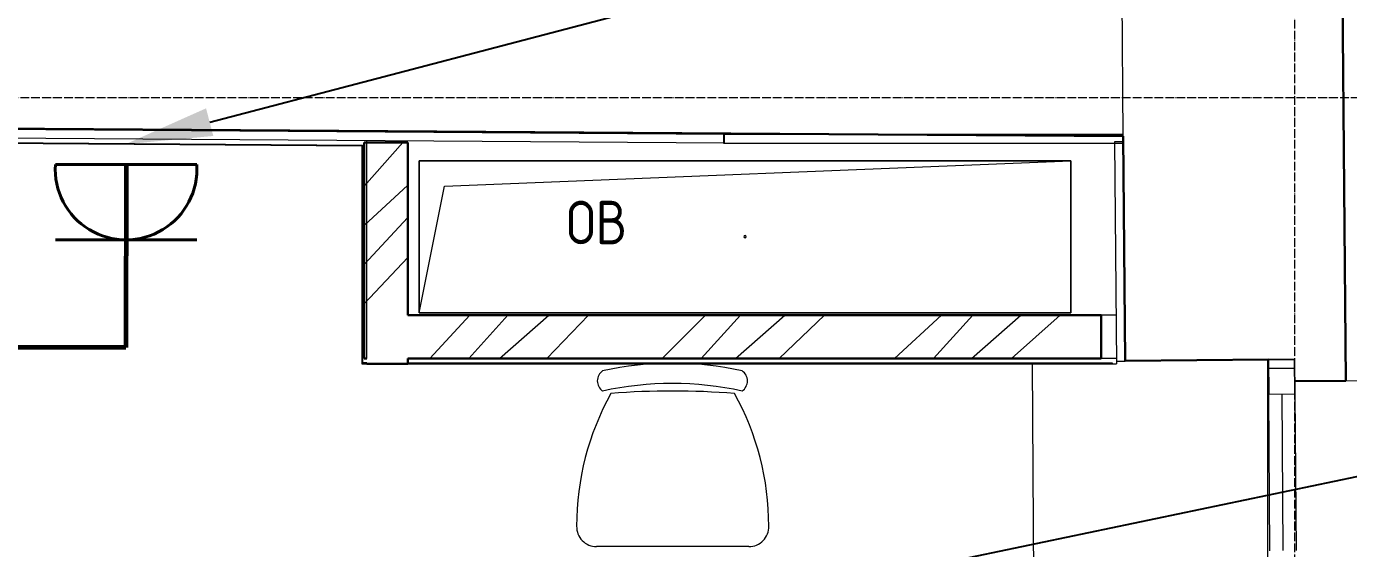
# Model space of a CAD drawing. Header units: millimetres. Extents: x -32 to 417638015, y -35 to 175284279.
# Drawn here: x 417443099 to 417446141, y 175267292 to 175268493 of the extents above; entities that cross this region are included whole.
import ezdxf
from ezdxf import colors
from ezdxf.entities.mleader import LeaderData, LeaderLine
from ezdxf.math import Vec2, Vec3

# ---------------------------------------------------------------- set-up
doc = ezdxf.new("R2010")
doc.units = ezdxf.units.MM
doc.linetypes.add('ADSK_Линия сетки', pattern=[25, 20, -2.5, 0, -2.5])
for name, color, linetype, lineweight in [('_ Окна', 7, 'Continuous', 9), ('_ЭМ_гофра', 5, 'Continuous', 60), ('Аннотация', 7, 'Continuous', 18), ('Обобщенные модели', 7, 'Continuous', 18), ('Окна', 7, 'Continuous', 9), ('Оси', 253, 'Continuous', 9), ('Перекрытие', 7, 'Continuous', 18), ('Стены несущие', 7, 'Continuous', 30), ('Стены отделка', 7, 'Continuous', 30), ('Стены штриховка', 7, 'Continuous', 9), ('ТХ_Задание ЭОМ_СС', 6, 'Continuous', 0), ('ШТРИХОВКА', 252, 'Continuous', 15), ('ЭМ', 5, 'Continuous', 40)]:
    doc.layers.add(name, color=color, linetype=linetype, lineweight=lineweight)
doc.layers.add('_ЭМ_Надписи', color=7, linetype='Continuous')
doc.styles.add('GOST Common_4', font='GOST_Common.ttf', dxfattribs={"width": 0.9, "height": 199.9999999999999})
doc.styles.add('ЭОМ', font='isocpeur.ttf', dxfattribs={"width": 0.85, "height": 250})
pattern_1 = [(45, (591.9394108331762, 243.9018102923292), (-269.4076836320746, 269.4076836320746), []), (45, (681.7420108331135, 243.9018102923292), (-269.4076836320746, 269.4076836320746), []), (45, (771.5446108331671, 243.9018102923292), (-269.4076836320746, 269.4076836320746), []), (45, (861.3474108331138, 243.9018102923292), (-269.4076836320746, 269.4076836320746), [])]

# ---------------------------------------------------------------- blocks, each defined once
blk = doc.blocks.new('_ЭМ_ТХ2_4 Этаж')
at = {"color": 8, "linetype": 'Continuous'}
blk.add_line((60508.56806507717, 35602.00056110331), (60158.40876783208, 35601.99978071926), dxfattribs=at)
for centre, radius, start, end in [((60188.12768409411, 35983.14660626845), 28.12280751992465, 124.2903576855893, 235.7099276963312), ((60332.77583077461, 35276.30025551756), 747.513796195355, 77.60222768593225, 102.3980076949862), ((60477.42082682029, 35983.14725100281), 28.12327221800077, 304.2917276955565, 55.70852768985836), ((60332.7759343396, 35229.83044751696), 747.5137961953541, 77.60222768593225, 102.3980076949862), ((60736.88574120552, 35650.47419136812), 624.4533800444576, 150.8941076975702, 180.1220276916748), ((60332.77823394215, 34197.99624275169), 1761.918570076577, 85.3453776890668, 94.60617768601908), ((59930.08158168911, 35650.46937274266), 624.4633710530686, 359.8785276893361, 29.09322769185705), ((60157.81617657309, 35647.41146987106), 45.41580305043151, 177.8133626974437, 270.7481276891794), ((60509.16277741209, 35647.41248525033), 45.41608186922893, 269.2521276909377, 2.186527692921423)]:
    blk.add_arc(centre, radius, start, end, dxfattribs=at)
blk = doc.blocks.new('План 4 этажа')
at = {"layer": 'Стены штриховка', "lineweight": 9}
h = blk.add_hatch(dxfattribs=at)
h.set_pattern_fill('ANSI34', color=8, scale=20)
h.set_pattern_definition(pattern_1)
h.paths.add_polyline_path([(53721.2353606408, 36261.69578502269), (53815.2353606408, 36261.69578502269), (53815.2353606408, 36770.48210109997), (53715.2353606408, 36770.48210109997), (53715.2353606408, 36273.69578502269), (53721.2353606408, 36273.69578502269), (53721.2353606408, 36263.69578502269)])
h = blk.add_hatch(dxfattribs=at)
h.set_pattern_fill('ANSI34', color=8, scale=20)
h.set_pattern_definition(pattern_1)
h.paths.add_polyline_path([(55257.24961762747, 36273.69578502269), (55411.08170272736, 36273.69578502269), (55411.08170272736, 36373.69578502269), (53815.2353606408, 36373.69578502269), (53815.2353606408, 36273.69578502269), (55252.62683665706, 36273.69578502269)])
at = {"layer": '_ Окна', "color": 8, "lineweight": 18}
for p, q in [((55796.03371245362, 36271.18636906514), (55856.03175021552, 36271.67161613744)), ((55796.68070855004, 36191.18898538256), (55796.03371245362, 36271.18636906514)), ((55856.03175021552, 36271.67161613744), (55856.67874631194, 36191.67423245491)), ((55856.67874631194, 36191.67423245491), (55796.68070855004, 36191.18898538256))]:
    blk.add_line(p, q, dxfattribs=at)
at = {"layer": '_ Окна', "color": 8}
for p, q in [((55796.19546147773, 36251.18702314451), (55856.19349923963, 36251.6722702168)), ((55826.67972743098, 36191.43160891871), (55829.59120986485, 35831.44338234729))]:
    blk.add_line(p, q, dxfattribs=at)
at = {"layer": 'Обобщенные модели', "color": 8}
for p, q in [((53841.50476387166, 36378.90181029175), (53841.50476387166, 36728.90181029175)), ((53841.50476387166, 36728.90181029175), (55341.50476387166, 36728.90181029175)), ((55341.50476387166, 36728.90181029175), (53841.50476387166, 36728.90181029175)), ((53841.50476387166, 36728.90181029175), (53841.50476387166, 36378.90181029175)), ((53899.83809720499, 36670.56847695843), (55341.50476387166, 36728.90181029175)), ((55341.50476387166, 36728.90181029175), (55341.50476387166, 36378.90181029175)), ((55341.50476387166, 36378.90181029175), (55341.50476387166, 36728.90181029175)), ((53841.50476387166, 36378.90181029175), (53899.83809720499, 36670.56847695843)), ((55341.50476387166, 36378.90181029175), (53841.50476387166, 36378.90181029175)), ((53841.50476387166, 36378.90181029175), (55341.50476387166, 36378.90181029175))]:
    blk.add_line(p, q, dxfattribs=at)
for radius, start, end in [(2.500000000000002, 0, 180), (2.500000000000002, 180, 0), (2.499999999999999, 59.99999999993758, 165.0000000007444), (2.500000000000002, 194.9999999992556, 270), (2.499999999999998, 300.0000000000624, 0)]:
    blk.add_arc((54591.50476387166, 36553.90181029175), radius, start, end, dxfattribs=at)
at = {"layer": 'Окна', "color": 8}
for p, q in [((55856.03175021552, 36271.67161613744), (55796.03371245362, 36271.18636906514)), ((55796.03371245362, 36271.18636906514), (55796.68070855004, 36191.18898538256)), ((55856.67874631194, 36191.67423245491), (55856.03175021552, 36271.67161613744)), ((55799.59219098382, 35831.20075881114), (55796.68070854995, 36191.18898538256)), ((55856.67874631194, 36191.67423245491), (55859.59022874582, 35831.68600588344))]:
    blk.add_line(p, q, dxfattribs=at)
at = {"layer": 'Оси', "color": 8, "linetype": 'ADSK_Линия сетки'}
for p, q in [((55856.50476387143, -3353.100552087591), (55856.50476387149, 43685.83329475898)), ((-10052.17750458425, 36874.4890366231), (56511.79228884465, 36874.48903662292))]:
    blk.add_line(p, q, dxfattribs=at)
at = {"layer": 'Перекрытие', "color": 8}
for p, q in [((53721.2353606408, 36794.85982069006), (53721.2353606408, 36797.12051838939)), ((55445.19319867599, 36373.69578502263), (55411.08170272724, 36373.69578502263)), ((55794.96848889685, 34531.12084707397), (55794.96848889685, 36271.17775383982)), ((55252.69359856087, 36261.69578502263), (55294.03017962363, 28831.72533157282))]:
    blk.add_line(p, q, dxfattribs=at)
at = {"layer": 'Стены несущие', "color": 8}
for p, q in [((55917.16198737372, 43232.70702969347), (55973.85755470512, 36222.62292249507)), ((49531.59999837971, 36824.92919674265), (55461.86275455251, 36785.56711501547)), ((53715.23536064068, 36770.48210109991), (53715.23536064068, 36273.69578502263)), ((53815.2353606408, 36770.48210109991), (53715.23536064068, 36770.48210109991)), ((53815.2353606408, 36373.69578502257), (53815.2353606408, 36770.48210109991)), ((55461.86275455251, 36785.56711501547), (55466.04450476216, 36268.51751016738)), ((55411.08170272724, 36373.69578502263), (53815.2353606408, 36373.69578502263)), ((55411.08170272724, 36273.69578502263), (55411.08170272724, 36373.69578502263)), ((53715.23536064068, 36273.69578502263), (53721.23536064068, 36273.69578502263)), ((53815.2353606408, 36273.69578502263), (55411.08170272724, 36273.69578502263)), ((53815.2353606408, 36261.69578502263), (53815.2353606408, 36273.69578502263)), ((55466.04450476216, 36268.51751016738), (55796.03371245367, 36271.18636906508)), ((53721.23536064068, 36261.69578502263), (53815.2353606408, 36261.69578502263)), ((55856.43612277578, 36221.67325133586), (55973.85755470488, 36222.62292249501))]:
    blk.add_line(p, q, dxfattribs=at)
at = {"layer": 'Стены отделка', "color": 8, "lineweight": 9}
for p, q in [((54544.14959926752, 36788.90181029175), (49551.85286688537, 36825.04671391222)), ((54544.00480035727, 36768.90233446675), (49531.71794501424, 36805.19196928135)), ((49543.79039363575, 36793.10424860718), (53709.23536064068, 36762.9458636113)), ((55461.64959926752, 36788.90181029175), (54541.64959926752, 36788.90181029175)), ((54541.64959926752, 36788.90181029175), (54541.64959926752, 36768.90181029175)), ((54544.00480035727, 36768.90233446675), (54544.14959926752, 36788.90181029175)), ((55461.64959926752, 36768.90181029175), (55461.64959926752, 36788.90181029175)), ((53709.23536064068, 36762.9458636113), (53709.23536064068, 36263.69578502263)), ((53721.2353606408, 36273.69578502263), (53721.23536064068, 36774.85929650132)), ((54541.64959926752, 36768.90181029175), (55461.64959926752, 36768.90181029175)), ((55461.96789692435, 36772.56685935857), (55441.96855100361, 36772.40511033445)), ((55441.96855100361, 36772.40511033445), (55446.09902283503, 36261.69578502263)), ((55446.00197024655, 36273.69578502263), (55411.08170272724, 36273.69578502269)), ((53711.2353606408, 36261.69578502263), (53721.23536064068, 36261.69578502263)), ((53815.2353606408, 36261.69578502263), (55446.09902283503, 36261.69578502263)), ((55446.05324629275, 36267.35579384724), (55466.05259221338, 36267.51754287136)), ((55466.05259221338, 36267.51754287136), (55466.04450476216, 36268.51751016738)), ((55973.85755470512, 36222.62292249507), (56123.8526491099, 36223.83604017581))]:
    blk.add_line(p, q, dxfattribs=at)
at = {"layer": 'Стены штриховка', "color": 8}
for p, q in [((55461.86275455251, 36785.56711501547), (55458.78918988968, 37165.59588639071)), ((49541.77831886546, 36795.1188687195), (53711.2353606408, 36764.93143575964)), ((53711.23536064068, 36764.93143575964), (53711.23536064068, 36261.69578502263)), ((53709.23536064068, 36263.69578502263), (53709.23536064068, 36261.69578502263)), ((53721.23536064068, 36263.69578502263), (53709.23536064068, 36263.69578502263)), ((53709.23536064068, 36261.69578502263), (53711.2353606408, 36261.69578502263)), ((53815.2353606408, 36263.69578502263), (55436.08252035314, 36263.69578502263)), ((55436.08252035326, 36263.69578502263), (55436.09869578457, 36261.69578502263))]:
    blk.add_line(p, q, dxfattribs=at)
at = {"layer": 'Аннотация', "color": 8, "lineweight": 9, "insert": (54180.3002823157, 36636.66116645758), "char_height": 100, "width": 156.348, "attachment_point": 1, "line_spacing_factor": 1.022765581104984, "style": 'GOST Common_4'}
blk.add_mtext('\\pxt3.6,7.2,10.8,14.4,18,21.6,25.2,28.8,32.4,36,39.6,43.2,46.8,50.4,54,57.6,61.2,64.8,68.4,72,75.6,79.2,82.8,86.4,90,93.6,97.2,100.8,104.4,108,111.6,115.2;{ОВ}', dxfattribs=at)
blk = doc.blocks.new('1м розетка IP20')
at = {"layer": 'ЭМ', "color": 5}
for p, q in [((-10.46755168188247, 162.7321568910265), (-10.46755168192612, -162.7321568912412)), ((163.0684657593665, 162.7321568816078), (163.0684657593374, -162.7321569010965)), ((-10.46755168189702, -1.091393642127514e-10), (315.4856732268672, -3.637978807091713e-11))]:
    blk.add_line(p, q, dxfattribs=at)
blk.add_arc((0, 0), 163.0684657580474, 266.3195877734414, 93.6804122265587, dxfattribs=at)

msp = doc.modelspace()

# ---------------------------------------------------------------- linework, layer by layer
at = {"layer": '_ЭМ_гофра', "linetype": 'ByBlock'}
for points in [[(417443327.8468115, 175268175.9096137), (417443327.4804264, 175267754.6787036)], [(417443327.4804335, 175267754.6868319), (417439826.2008722, 175267754.6787036), (417439822.6646662, 175265918.9820008)]]:
    msp.add_lwpolyline(points, dxfattribs=at)

# ---------------------------------------------------------------- block references
at = {"layer": 'ТХ_Задание ЭОМ_СС', "lineweight": 50}
msp.add_blockref('_ЭМ_ТХ2_4 Этаж', (417384252.4643108, 175231694.5649611), dxfattribs=at)
at = {"layer": 'ШТРИХОВКА'}
msp.add_blockref('План 4 этажа', (417390160.9595469, 175231455.6631508), dxfattribs=at)
at = {"layer": 'ЭМ', "rotation": 270}
msp.add_blockref('1м розетка IP20', (417443327.8468115, 175268165.442062), dxfattribs=at)

# ---------------------------------------------------------------- leaders
at = {"layer": '_ЭМ_Надписи', "color": 7, "ltscale": 5}
ml = msp.add_multileader_mtext('Standard', dxfattribs=at)
ml.set_content('{\\fGOST Common|b0|i0|c204|p34;\\W0.9;\\C256;4ЩРС-2\\fISOCPEUR|b0|i0|c204|p34;\\W0.85; Гр.2 Резерв\\P\\fGOST Common|b0|i0|c0|p34;\\W0.9;h=\\fGOST Common|b0|i0|c204|p34;1\\fGOST Common|b0|i0|c0|p34;.\\fGOST Common|b0|i0|c204|p34;8м}', color=1, style='ЭОМ')
ml.set_leader_properties()
ml.build(insert=Vec2(0, 0))
ml.multileader.update_dxf_attribs({"text_left_attachment_type": 6, "text_right_attachment_type": 6, "dogleg_length": 0, "arrow_head_size": 200})
ctx = ml.context
ctx.base_point, ctx.char_height, ctx.arrow_head_size, ctx.landing_gap_size, ctx.plane_origin = Vec3(417447333.839572, 175269272.7615449), 250, 200, 0, Vec3(417441492.126717, 175286402.8320252)
ctx.left_attachment, ctx.right_attachment = 6, 6
notes = []
notes.append((ctx, [(0, (1, 1, 0), (417447333.839572, 175269272.7615449), (1, 0), 0, [(0, [(417443326.8528063, 175268222.5428847)], 0, [])])]))
ctx.mtext.insert, ctx.mtext.width, ctx.mtext.defined_height, ctx.mtext.flow_direction = Vec3(417447333.839572, 175269572.7615449), 1906.015678396141, 545.6159617257083, 5
ml = msp.add_multileader_mtext('Standard', dxfattribs=at)
ml.set_content('{\\fGOST Common|b0|i0|c0|p34;\\W0.9;\\C256;4\\fGOST Common|b0|i0|c204|p34;ЩРС\\fGOST Common|b0|i0|c0|p34;-2\\fISOCPEUR|b0|i0|c204|p34;\\W0.85; Гр.4\\P\\W1;\\C0;Моноблок}', color=1, style='ЭОМ')
ml.set_leader_properties()
ml.build(insert=Vec2(0, 0))
ml.multileader.update_dxf_attribs({"text_left_attachment_type": 6, "text_right_attachment_type": 6, "dogleg_length": 0, "arrow_head_size": 200})
ctx = ml.context
ctx.base_point, ctx.char_height, ctx.arrow_head_size, ctx.landing_gap_size, ctx.plane_origin = Vec3(417447917.9033629, 175267824.2625945, -64.26463315267222), 250, 200, 0, Vec3(417433002.8188604, 175277083.1443283, -64.26463315267222)
ctx.left_attachment, ctx.right_attachment = 6, 6
notes.append((ctx, [(0, (1, 1, 0), (417447917.9033629, 175267824.2625945, -64.26463315267222), (1, 0), 0, [(0, [(417442344.2943528, 175266661.9421463, -64.26463315267222)], 0, [])])]))
ctx.mtext.insert, ctx.mtext.width, ctx.mtext.defined_height, ctx.mtext.flow_direction = Vec3(417447917.9033629, 175268124.2625945, -64.26463315267222), 2073.809115969734, 545.6159617257083, 5
for ctx, leaders in notes:
    for number, flags, end, landing, length, lines in leaders:
        leader = LeaderData()
        leader.index, (leader.has_last_leader_line, leader.has_dogleg_vector, leader.attachment_direction) = number, flags
        leader.last_leader_point, leader.dogleg_vector, leader.dogleg_length = Vec3(end), Vec3(landing), length
        for number, points, colour, breaks in lines:
            line = LeaderLine()
            line.index, line.vertices, line.color, line.breaks = number, Vec3.list(points), colors.encode_raw_color(colour), breaks
            leader.lines.append(line)
        ctx.leaders.append(leader)

doc.saveas('drawing.dxf')
